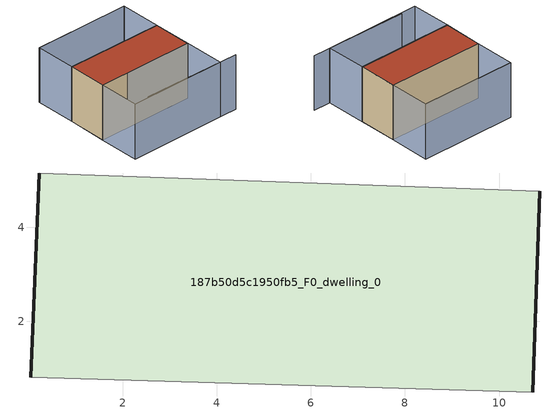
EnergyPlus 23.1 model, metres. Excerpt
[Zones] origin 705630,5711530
187b50d5c1950fb5_F0_dwelling_0
 floor ground (EU_floor_Construction): 10.71,0.5 10.87,4.76 0.23,5.15 0.04,0.81 z0
 wall outside (EU_wall_Construction): 0.04,0.81 0.23,5.15 / 10.87,4.76 10.71,0.5 z0:6
 wall adiabatic (EU_wall_Construction): 10.71,0.5 0.04,0.81 / 0.23,5.15 10.87,4.76 z0:6
 roof outside (EU_roof_Construction): 10.87,4.76 10.71,0.5 0.04,0.81 0.23,5.15 z6
shading: 1.71,-3.52 12.53,-4 / 10.95,9.2 0.43,9.55 / 0.04,0.81 10.72,0.5 / 10.72,0.5 10.59,-3.92 / 10.59,-3.92 -0.09,-3.6 / -0.09,-3.6 0.04,0.81 / 10.87,4.76 0.23,5.15 / 0.23,5.15 0.39,9.6 / 0.39,9.6 11.03,9.2 / 11.03,9.2 10.87,4.76 z0:6
[Building]
EU S2 Campaign: North Axis=0; Terrain=City; Solar Distribution=FullExterior
[Site:Location]
London: Latitude=51.5; Longitude=-0.5; Time Zone=0; Elevation=25
[SizingPeriod:WeatherFileDays]
AnnualSizingPeriod: Begin Month=1; Begin Day of Month=1; End Month=12; End Day of Month=31; Day of Week for Start Day=Monday; Use Weather File Daylight Saving Period=No; Use Weather File Rain and Snow Indicators=No
[MATERIAL]
EU_InternalMass_Material: Roughness=MediumRough; Thickness=0.1; Conductivity=1; Density=1800; Specific Heat=900; Thermal Absorptance=0.9; Solar Absorptance=0.7; Visible Absorptance=0.7
[MATERIAL:NOMASS] Roughness=MediumRough; Thermal Absorptance=0.9; Solar Absorptance=0.7; Visible Absorptance=0.7
Name | Thermal Resistance
EU_wall_NoMass | 0.724719
EU_roof_NoMass | 2.98947
EU_floor_NoMass | 2.39157
[CONSTRUCTION]
EU_wall_Construction: EU_wall_NoMass
EU_roof_Construction: EU_roof_NoMass
EU_floor_Construction: EU_floor_NoMass
EU_InternalMass_Construction: EU_InternalMass_Material
[ZONE]
187b50d5c1950fb5_F0_dwelling_0: Type=1; Multiplier=1; Ceiling Height=autocalculate; Volume=275.259; Floor Area=autocalculate; Part of Total Floor Area=Yes
[INTERNALMASS]
187b50d5c1950fb5_F0_dwelling_0_EU_InternalMass: Construction=EU_InternalMass_Construction; Zone or ZoneList=187b50d5c1950fb5_F0_dwelling_0; Surface Area=45.8765
[OTHEREQUIPMENT]
EU_Step8_InternalGain_187b50d5c1950fb5_F0_dwelling_0_f000: Fuel Type=Electricity; Zone or ZoneList or Space or SpaceList=187b50d5c1950fb5_F0_dwelling_0; Schedule=EU_Step8_GainSchedule_187b50d5c1950fb5_F0_dwelling_0_f000; Design Level Calculation Method=Watts/Area; Power per Zone Floor Area=1; Fraction Latent=0; Fraction Radiant=0; Fraction Lost=0; Carbon Dioxide Generation Rate=0; EndUse Subcategory=EU_Step8_InternalGains
[ZONEVENTILATION:DESIGNFLOWRATE]
EU_ConstantAir_187b50d5c1950fb5_F0_dwelling_0: Zone or ZoneList or Space or SpaceList=187b50d5c1950fb5_F0_dwelling_0; Schedule=EU_AlwaysOn; Design Flow Rate Calculation Method=AirChanges/Hour; Air Changes per Hour=0.418135; Ventilation Type=Natural; Fan Pressure Rise=0; Fan Total Efficiency=1; Constant Term Coefficient=1; Temperature Term Coefficient=0; Velocity Term Coefficient=0; Velocity Squared Term Coefficient=0; Minimum Indoor Temperature=-100; Maximum Indoor Temperature=100; Delta Temperature=-100; Minimum Outdoor Temperature=-100; Maximum Outdoor Temperature=100; Maximum Wind Speed=40
[HVACTEMPLATE:THERMOSTAT]
EU_HeatOnly_187b50d5c1950fb5_F0_dwelling_0: Constant Heating Setpoint=20; Constant Cooling Setpoint=50
[HVACTEMPLATE:ZONE:IDEALLOADSAIRSYSTEM]
187b50d5c1950fb5_F0_dwelling_0: Template Thermostat=EU_HeatOnly_187b50d5c1950fb5_F0_dwelling_0; System Availability Schedule=EU_AlwaysOn; Maximum Heating Supply Air Temperature=50; Minimum Cooling Supply Air Temperature=13; Maximum Heating Supply Air Humidity Ratio=0.0156; Minimum Cooling Supply Air Humidity Ratio=0.0077; Heating Limit=NoLimit; Cooling Limit=NoLimit; Heating Availability Schedule=EU_AlwaysOn; Cooling Availability Schedule=EU_CoolingOff; Dehumidification Control Type=ConstantSensibleHeatRatio; Cooling Sensible Heat Ratio=0.7; Dehumidification Setpoint=60; Humidification Control Type=None; Humidification Setpoint=30; Outdoor Air Method=None; Outdoor Air Flow Rate per Person=0.00944; Outdoor Air Flow Rate per Zone Floor Area=0; Outdoor Air Flow Rate per Zone=0; Demand Controlled Ventilation Type=None; Outdoor Air Economizer Type=NoEconomizer; Heat Recovery Type=None; Sensible Heat Recovery Effectiveness=0.7; Latent Heat Recovery Effectiveness=0.65
[SIZING:ZONE]
187b50d5c1950fb5_F0_dwelling_0: Zone Cooling Design Supply Air Temperature Input Method=SupplyAirTemperature; Zone Cooling Design Supply Air Temperature=13; Zone Heating Design Supply Air Temperature Input Method=SupplyAirTemperature; Zone Heating Design Supply Air Temperature=50; Zone Cooling Design Supply Air Humidity Ratio=0.008; Zone Heating Design Supply Air Humidity Ratio=0.008; Cooling Design Air Flow Method=DesignDay; Cooling Design Air Flow Rate=0; Cooling Minimum Air Flow per Zone Floor Area=0.000762; Cooling Minimum Air Flow=0; Cooling Minimum Air Flow Fraction=0.2; Heating Design Air Flow Method=DesignDay; Heating Design Air Flow Rate=0; Heating Maximum Air Flow per Zone Floor Area=0.002032; Heating Maximum Air Flow=0.141576; Heating Maximum Air Flow Fraction=0.3; Account for Dedicated Outdoor Air System=No; Dedicated Outdoor Air System Control Strategy=NeutralSupplyAir; Dedicated Outdoor Air Low Setpoint Temperature for Design=autosize; Dedicated Outdoor Air High Setpoint Temperature for Design=autosize; Zone Load Sizing Method=Sensible Load Only No Latent Load; Zone Latent Cooling Design Supply Air Humidity Ratio Input Method=HumidityRatioDifference; Zone Cooling Design Supply Air Humidity Ratio Difference=0.005; Zone Latent Heating Design Supply Air Humidity Ratio Input Method=HumidityRatioDifference; Zone Humidification Design Supply Air Humidity Ratio Difference=0.005
[SCHEDULE:CONSTANT]
Name | Hourly Value
EU_AlwaysOn | 1
EU_CoolingOff | 0
[SCHEDULE:FILE]
EU_Step8_GainSchedule_187b50d5c1950fb5_F0_dwelling_0_f000: File=../../schedules/187b50d5c1950fb5/187b50d5c1950fb5_F0_dwelling_0_f000_gain.csv; Column Number=1; Rows to Skip at Top=0; Number of Hours of Data=8760; Column Separator=Comma; Interpolate to Timestep=No; Minutes per Item=60; Adjust Schedule for Daylight Savings=Yes
